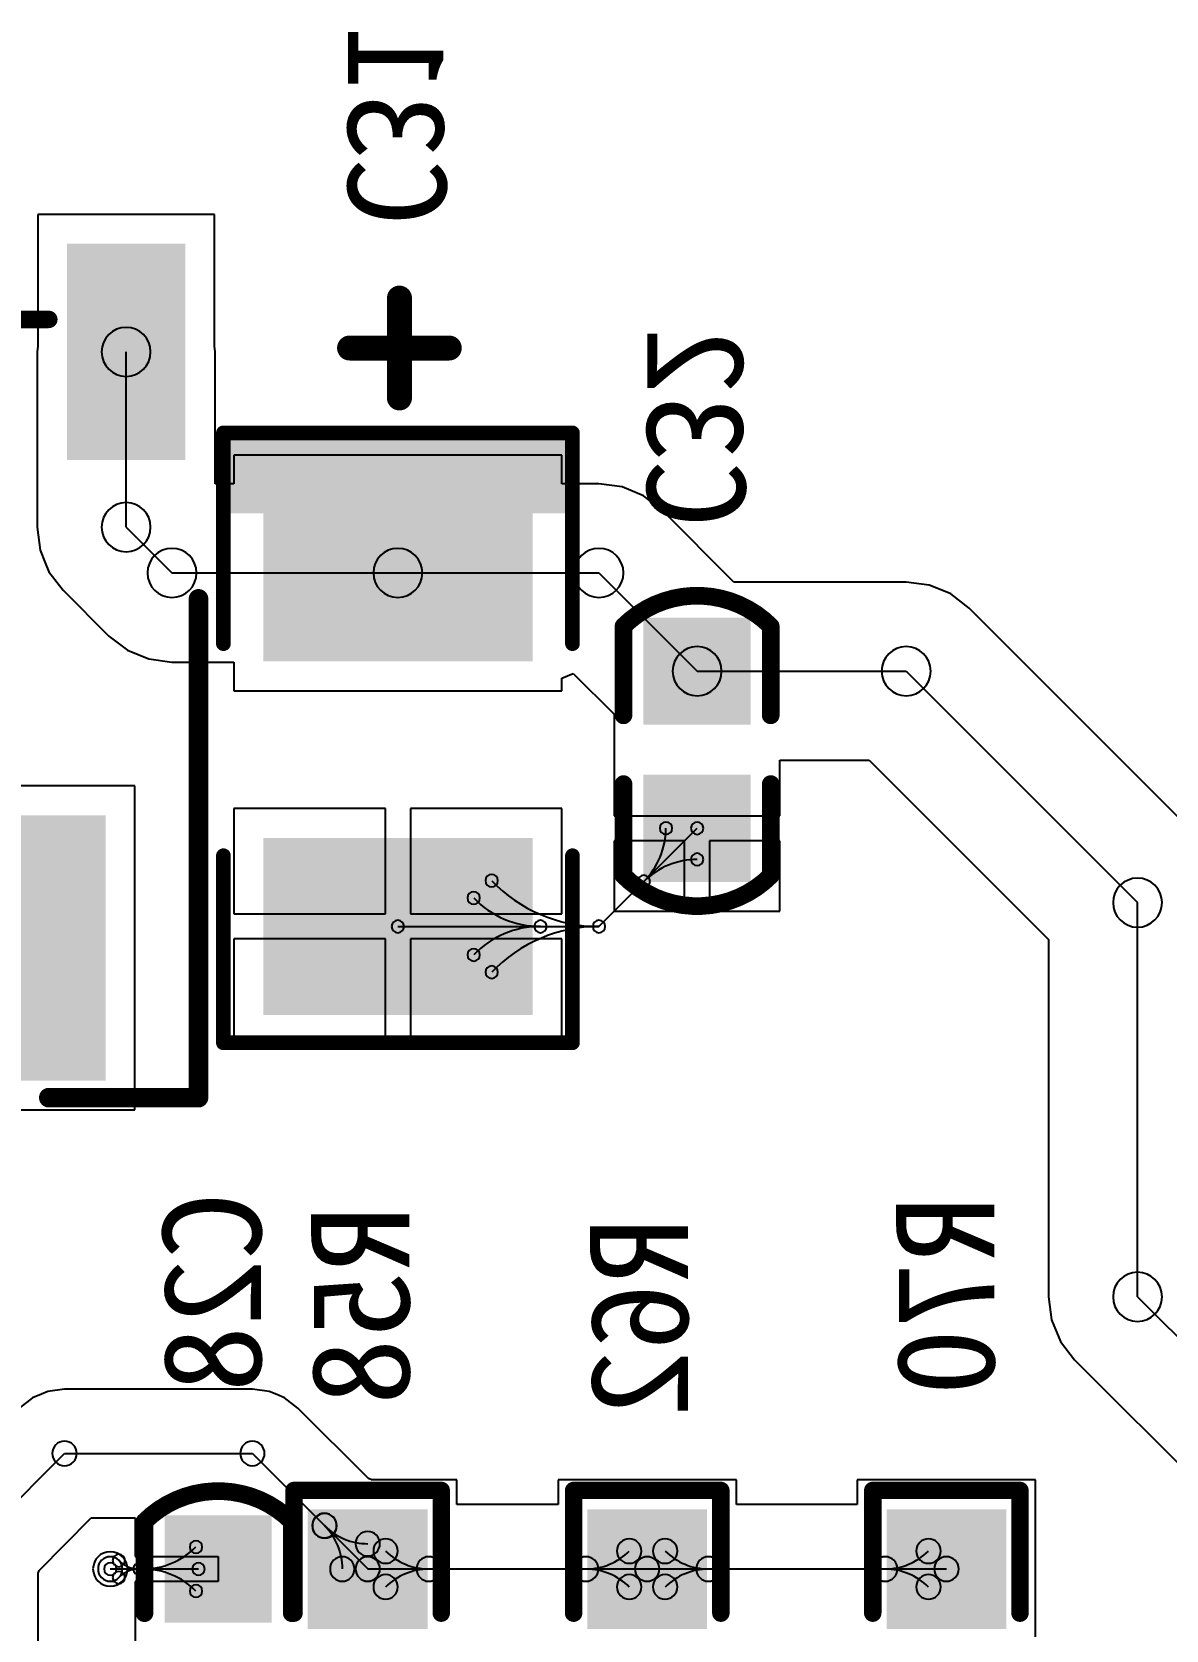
# Model space of a CAD drawing. Header units: inches. Extents: x 32166 to 66782, y 2386 to 7162.
# Drawn here: x 33255 to 33347.4, y 3422.2 to 3552.4 of the extents above; entities that cross this region are included whole.
import ezdxf

# ---------------------------------------------------------------- set-up
doc = ezdxf.new("R2010")
doc.units = ezdxf.units.IN
doc.header["$LTSCALE"] = 0.64311
doc.header["$MEASUREMENT"] = 0
for name, color, linetype in [('BOTTOMLAYER', 5, 'CONTINUOUS'), ('BOTTOMOVERLAY', 54, 'CONTINUOUS'), ('BOTTOMPASTE', 16, 'CONTINUOUS'), ('BOTTOMSOLDER', 6, 'CONTINUOUS'), ('MULTILAYER', 9, 'CONTINUOUS')]:
    doc.layers.add(name, color=color, linetype=linetype)
doc.styles.get("Standard").update_dxf_attribs({"font": 'txt', "width": 0.8})

msp = doc.modelspace()

# ---------------------------------------------------------------- linework, layer by layer
at = {"layer": 'BOTTOMLAYER'}
for p, q in [((33269.87, 3537.58), (33255.47, 3537.58)), ((33255.47, 3537.58), (33255.47, 3526.85)), ((33269.87, 3526.85), (33269.87, 3537.58)), ((33255.47, 3526.85), (33255.41, 3526.38)), ((33255.41, 3526.38), (33255.41, 3512.1)), ((33262.67, 3512.1), (33262.67, 3526.38)), ((33269.94, 3526.38), (33269.87, 3526.85)), ((33269.94, 3515.63), (33269.94, 3526.38)), ((33298.18, 3517.97), (33271.46, 3517.97)), ((33271.46, 3517.97), (33271.46, 3515.63)), ((33298.18, 3515.63), (33298.18, 3517.97)), ((33271.46, 3515.63), (33269.94, 3515.63)), ((33301.21, 3515.63), (33298.18, 3515.63)), ((33303.09, 3515.38), (33301.21, 3515.63)), ((33304.84, 3514.66), (33303.09, 3515.38)), ((33306.34, 3513.5), (33304.84, 3514.66)), ((33312.21, 3507.63), (33306.34, 3513.5)), ((33255.41, 3512.1), (33255.41, 3512.1)), ((33255.41, 3512.1), (33255.41, 3512.1)), ((33255.41, 3512.1), (33255.66, 3510.22)), ((33262.67, 3512.1), (33266.41, 3508.37)), ((33255.66, 3510.22), (33256.08, 3509.2)), ((33256.08, 3509.2), (33256.38, 3508.47)), ((33256.38, 3508.47), (33257.54, 3506.97)), ((33266.41, 3508.37), (33284.82, 3508.37)), ((33284.82, 3508.37), (33301.21, 3508.37)), ((33301.21, 3508.37), (33309.21, 3500.37)), ((33326.25, 3507.63), (33312.21, 3507.63)), ((33328.13, 3507.38), (33326.25, 3507.63)), ((33257.54, 3506.97), (33257.54, 3506.97)), ((33257.54, 3506.97), (33257.54, 3506.97)), ((33257.54, 3506.97), (33257.54, 3506.97)), ((33257.54, 3506.97), (33261.27, 3503.23)), ((33329.15, 3506.96), (33328.13, 3507.38)), ((33329.88, 3506.66), (33329.15, 3506.96)), ((33331.38, 3505.5), (33329.88, 3506.66)), ((33350.25, 3486.64), (33331.38, 3505.5)), ((33261.27, 3503.23), (33261.27, 3503.23)), ((33261.27, 3503.23), (33262.78, 3502.08)), ((33262.78, 3502.08), (33264.53, 3501.36)), ((33264.53, 3501.36), (33266.41, 3501.11)), ((33266.41, 3501.11), (33271.46, 3501.11)), ((33271.46, 3501.11), (33271.46, 3498.77)), ((33298.18, 3499.8), (33299.12, 3500.18)), ((33298.18, 3498.77), (33298.18, 3499.8)), ((33299.12, 3500.18), (33302.45, 3496.86)), ((33309.21, 3500.37), (33326.25, 3500.37)), ((33326.25, 3500.37), (33345.11, 3481.51)), ((33271.46, 3498.77), (33298.18, 3498.77)), ((33302.45, 3496.86), (33302.45, 3493.61)), ((33302.45, 3493.61), (33302.45, 3488.59)), ((33315.96, 3488.59), (33315.96, 3493.11)), ((33315.96, 3493.11), (33323.24, 3493.11)), ((33323.24, 3493.11), (33337.85, 3478.5)), ((33263.38, 3491.02), (33251.59, 3491.02)), ((33263.38, 3464.62), (33263.38, 3491.02)), ((33283.81, 3489.17), (33271.46, 3489.17)), ((33271.46, 3489.17), (33271.46, 3480.59)), ((33283.81, 3480.59), (33283.81, 3489.17)), ((33298.18, 3489.17), (33285.84, 3489.17)), ((33285.84, 3489.17), (33285.84, 3480.59)), ((33298.18, 3480.59), (33298.18, 3489.17)), ((33302.45, 3488.59), (33315.96, 3488.59)), ((33301.21, 3479.57), (33309.21, 3487.57)), ((33308.19, 3486.55), (33302.45, 3486.55)), ((33302.45, 3486.55), (33302.45, 3480.81)), ((33308.19, 3480.81), (33308.19, 3486.55)), ((33315.96, 3486.55), (33310.22, 3486.55)), ((33310.22, 3486.55), (33310.22, 3480.81)), ((33315.96, 3480.81), (33315.96, 3486.55)), ((33271.46, 3480.59), (33283.81, 3480.59)), ((33285.84, 3480.59), (33298.18, 3480.59)), ((33302.45, 3480.81), (33308.19, 3480.81)), ((33310.22, 3480.81), (33315.96, 3480.81)), ((33345.11, 3449.39), (33345.11, 3481.51)), ((33284.82, 3479.57), (33301.21, 3479.57)), ((33283.81, 3478.55), (33271.46, 3478.55)), ((33271.46, 3478.55), (33271.46, 3469.97)), ((33283.81, 3469.97), (33283.81, 3478.55)), ((33298.18, 3478.55), (33285.84, 3478.55)), ((33285.84, 3478.55), (33285.84, 3469.97)), ((33298.18, 3469.97), (33298.18, 3478.55)), ((33337.85, 3478.5), (33337.85, 3449.39)), ((33271.46, 3469.97), (33283.81, 3469.97)), ((33285.84, 3469.97), (33298.18, 3469.97)), ((33224.98, 3464.62), (33263.38, 3464.62)), ((33337.85, 3449.39), (33337.85, 3449.39)), ((33337.85, 3449.39), (33337.85, 3449.39)), ((33337.85, 3449.39), (33338.1, 3447.51)), ((33345.11, 3449.39), (33369.62, 3424.88)), ((33338.1, 3447.51), (33338.82, 3445.76)), ((33338.82, 3445.76), (33339.98, 3444.26)), ((33339.98, 3444.26), (33356.45, 3427.78)), ((33255.77, 3441.47), (33255.03, 3441.17)), ((33256.3, 3441.69), (33255.77, 3441.47)), ((33257.65, 3441.87), (33256.3, 3441.69)), ((33272.96, 3441.87), (33257.65, 3441.87)), ((33274.32, 3441.69), (33272.96, 3441.87)), ((33274.95, 3441.43), (33274.32, 3441.69)), ((33275.58, 3441.17), (33274.95, 3441.43)), ((33255.03, 3441.17), (33253.95, 3440.33)), ((33276.67, 3440.33), (33275.58, 3441.17)), ((33282.42, 3434.59), (33276.67, 3440.33)), ((33248.25, 3427.22), (33257.65, 3436.63)), ((33257.65, 3436.63), (33272.96, 3436.63)), ((33272.96, 3436.63), (33282.36, 3427.23)), ((33282.62, 3434.5), (33282.42, 3434.59)), ((33282.63, 3434.49), (33282.62, 3434.5)), ((33282.62, 3434.5), (33282.62, 3434.5)), ((33282.7, 3434.48), (33282.63, 3434.49)), ((33289.62, 3434.48), (33282.7, 3434.48)), ((33289.62, 3432.46), (33289.62, 3434.48)), ((33312.41, 3434.48), (33297.88, 3434.48)), ((33297.88, 3434.48), (33297.88, 3432.46)), ((33312.41, 3432.46), (33312.41, 3434.48)), ((33336.79, 3434.48), (33322.26, 3434.48)), ((33322.26, 3434.48), (33322.26, 3432.46)), ((33336.79, 3421.68), (33336.79, 3434.48)), ((33297.88, 3432.46), (33289.62, 3432.46)), ((33322.26, 3432.46), (33312.41, 3432.46)), ((33255.58, 3427.09), (33259.83, 3431.38)), ((33259.83, 3431.38), (33263.41, 3431.38)), ((33263.41, 3431.38), (33263.41, 3428.23)), ((33263.41, 3428.23), (33270.17, 3428.23)), ((33270.17, 3428.23), (33270.17, 3426.2)), ((33255.51, 3426.88), (33255.52, 3426.96)), ((33255.52, 3426.96), (33255.54, 3426.97)), ((33255.54, 3426.98), (33255.56, 3427.02)), ((33255.54, 3426.97), (33255.54, 3426.98)), ((33255.54, 3426.98), (33255.54, 3426.98)), ((33255.54, 3426.97), (33255.54, 3426.97)), ((33255.56, 3427.02), (33255.58, 3427.09)), ((33255.56, 3427.02), (33255.56, 3427.02)), ((33255.58, 3427.09), (33255.58, 3427.09)), ((33255.58, 3427.09), (33255.58, 3427.09)), ((33255.58, 3427.09), (33255.58, 3427.09)), ((33255.58, 3427.09), (33255.58, 3427.09)), ((33255.58, 3427.09), (33255.58, 3427.09)), ((33261.38, 3427.22), (33268.57, 3427.22)), ((33282.36, 3427.22), (33282.36, 3427.23)), ((33282.36, 3427.22), (33305.14, 3427.22)), ((33305.14, 3427.22), (33329.53, 3427.22)), ((33255.51, 3419.95), (33255.51, 3426.88)), ((33270.17, 3426.2), (33263.41, 3426.2)), ((33263.41, 3426.2), (33263.41, 3420.46))]:
    msp.add_line(p, q, dxfattribs=at)
for centre, radius, start, end in [((33262.67, 3526.38), 2, 0, 180), ((33262.67, 3526.38), 2, 180, 0), ((33262.67, 3512.1), 2, 0, 180), ((33262.67, 3512.1), 2, 0, 180), ((33262.67, 3512.1), 2, 180, 0), ((33262.67, 3512.1), 2, 180, 0), ((33266.41, 3508.37), 2, 0, 180), ((33266.41, 3508.37), 2, 0, 180), ((33284.82, 3508.37), 2, 0, 180), ((33284.82, 3508.37), 2, 0, 180), ((33301.21, 3508.37), 2, 0, 180), ((33301.21, 3508.37), 2, 0, 180), ((33266.41, 3508.37), 2, 180, 0), ((33266.41, 3508.37), 2, 180, 0), ((33284.82, 3508.37), 2, 180, 0), ((33284.82, 3508.37), 2, 180, 0), ((33301.21, 3508.37), 2, 180, 0), ((33301.21, 3508.37), 2, 180, 0), ((33309.21, 3500.37), 2, 0, 180), ((33309.21, 3500.37), 2, 0, 180), ((33326.25, 3500.37), 2, 0, 180), ((33326.25, 3500.37), 2, 0, 180), ((33309.21, 3500.37), 2, 180, 0), ((33309.21, 3500.37), 2, 180, 0), ((33326.25, 3500.37), 2, 180, 0), ((33326.25, 3500.37), 2, 180, 0), ((33306.67, 3487.57), 0.508, 0, 180), ((33309.21, 3487.57), 0.508, 0, 180), ((33300.53, 3487.57), 6.13, 315.0001, 0.0001), ((33306.67, 3487.57), 0.508, 180, 0), ((33309.21, 3487.57), 0.508, 180, 0), ((33309.21, 3485.03), 0.508, 0, 180), ((33309.21, 3478.9), 6.13, 89.9999, 134.9999), ((33309.21, 3485.03), 0.508, 180, 0), ((33292.47, 3483.3), 0.508, 0, 180), ((33292.47, 3483.3), 0.508, 180, 0), ((33301.21, 3491.68), 12.11, 223.803, 270), ((33304.87, 3483.23), 0.508, 0, 180), ((33304.87, 3483.23), 0.508, 0, 180), ((33304.87, 3483.23), 0.508, 180, 0), ((33304.87, 3483.23), 0.508, 180, 0), ((33345.11, 3481.51), 2, 0, 180), ((33345.11, 3481.51), 2, 0, 180), ((33291, 3481.89), 0.508, 0, 180), ((33291, 3481.89), 0.508, 180, 0), ((33296.44, 3487.11), 7.54, 223.803, 270), ((33345.11, 3481.51), 2, 180, 0), ((33345.11, 3481.51), 2, 180, 0), ((33284.82, 3479.57), 0.508, 0, 180), ((33284.82, 3479.57), 0.508, 180, 0), ((33296.44, 3472.03), 7.54, 90, 136.197), ((33301.21, 3467.46), 12.11, 90, 136.197), ((33296.44, 3479.57), 0.508, 0, 180), ((33296.44, 3479.57), 0.508, 0, 180), ((33296.44, 3479.57), 0.508, 180, 0), ((33296.44, 3479.57), 0.508, 180, 0), ((33301.21, 3479.57), 0.508, 0, 180), ((33301.21, 3479.57), 0.508, 0, 180), ((33301.21, 3479.57), 0.508, 0, 180), ((33301.21, 3479.57), 0.508, 0, 180), ((33301.21, 3479.57), 0.508, 180, 0), ((33301.21, 3479.57), 0.508, 180, 0), ((33301.21, 3479.57), 0.508, 180, 0), ((33301.21, 3479.57), 0.508, 180, 0), ((33291, 3477.25), 0.508, 0, 180), ((33291, 3477.25), 0.508, 180, 0), ((33292.47, 3475.84), 0.508, 0, 180), ((33292.47, 3475.84), 0.508, 180, 0), ((33345.11, 3449.39), 2, 0, 180), ((33345.11, 3449.39), 2, 0, 180), ((33345.11, 3449.39), 2, 180, 0), ((33345.11, 3449.39), 2, 180, 0), ((33257.65, 3436.63), 1, 0, 180), ((33257.65, 3436.63), 1, 0, 180), ((33272.96, 3436.63), 1, 0, 180), ((33272.96, 3436.63), 1, 0, 180), ((33257.65, 3436.63), 1, 180, 0), ((33257.65, 3436.63), 1, 180, 0), ((33272.96, 3436.63), 1, 180, 0), ((33272.96, 3436.63), 1, 180, 0), ((33278.83, 3430.76), 1, 0, 180), ((33278.85, 3430.73), 1, 0, 180), ((33268.37, 3429.01), 0.508, 0, 180), ((33278.83, 3430.76), 1, 180, 0), ((33278.85, 3430.73), 1, 180, 0), ((33275.29, 3427.22), 5.01, 360, 45), ((33282.36, 3434.24), 4.96, 224.9998, 269.9998), ((33282.36, 3429.28), 1, 0, 180), ((33283.82, 3428.68), 1, 0, 180), ((33303.68, 3428.68), 1, 0, 180), ((33306.6, 3428.68), 1, 0, 180), ((33328.07, 3428.68), 1, 0, 180), ((33261.38, 3427.22), 1, 0, 180), ((33262.08, 3427.91), 0.508, 0, 180), ((33264.03, 3433.35), 6.13, 269.9999, 314.9999), ((33268.37, 3429.01), 0.508, 180, 0), ((33280.29, 3427.22), 1, 0, 180), ((33282.36, 3429.28), 1, 180, 0), ((33282.36, 3427.23), 1, 0, 180), ((33282.36, 3427.23), 1, 0, 180), ((33282.36, 3427.22), 1, 0, 180), ((33282.36, 3427.22), 1, 0, 180), ((33283.82, 3428.68), 1, 180, 0), ((33287.34, 3432.2), 4.98, 225.0002, 270.0002), ((33287.34, 3427.22), 1, 0, 180), ((33287.34, 3427.22), 1, 0, 180), ((33300.16, 3427.22), 1, 0, 180), ((33300.16, 3427.22), 1, 0, 180), ((33300.16, 3432.2), 4.98, 269.9998, 314.9998), ((33303.68, 3428.68), 1, 180, 0), ((33305.14, 3427.22), 1, 0, 180), ((33305.14, 3427.22), 1, 0, 180), ((33306.6, 3428.68), 1, 180, 0), ((33310.13, 3432.2), 4.98, 225.0002, 270.0002), ((33310.13, 3427.22), 1, 0, 180), ((33310.13, 3427.22), 1, 0, 180), ((33324.54, 3427.22), 1, 0, 180), ((33324.54, 3427.22), 1, 0, 180), ((33324.54, 3432.2), 4.98, 269.9998, 314.9998), ((33328.07, 3428.68), 1, 180, 0), ((33329.53, 3427.22), 1, 0, 180), ((33261.38, 3427.22), 1, 180, 0), ((33261.38, 3427.22), 0.508, 0, 180), ((33261.38, 3427.22), 0.508, 180, 0), ((33262.08, 3427.91), 0.508, 180, 0), ((33262.08, 3426.52), 0.508, 0, 180), ((33263.76, 3429.59), 2.38, 224.9996, 269.9996), ((33263.76, 3424.84), 2.38, 90.0004, 135.0004), ((33263.76, 3427.22), 0.508, 0, 180), ((33263.76, 3427.22), 0.508, 0, 180), ((33263.76, 3427.22), 0.508, 180, 0), ((33263.76, 3427.22), 0.508, 180, 0), ((33264.03, 3427.22), 0.508, 0, 180), ((33264.03, 3427.22), 0.508, 0, 180), ((33264.03, 3427.22), 0.508, 180, 0), ((33264.03, 3427.22), 0.508, 180, 0), ((33264.03, 3421.09), 6.13, 45.0001, 90.0001), ((33268.57, 3427.22), 0.508, 0, 180), ((33268.57, 3427.22), 0.508, 180, 0), ((33280.29, 3427.22), 1, 180, 0), ((33282.36, 3427.23), 1, 180, 0), ((33282.36, 3427.23), 1, 180, 0), ((33282.36, 3427.22), 1, 180, 0), ((33282.36, 3427.22), 1, 180, 0), ((33287.34, 3422.23), 4.98, 89.9998, 134.9998), ((33287.34, 3427.22), 1, 180, 0), ((33287.34, 3427.22), 1, 180, 0), ((33300.16, 3427.22), 1, 180, 0), ((33300.16, 3427.22), 1, 180, 0), ((33300.16, 3422.23), 4.98, 45.0002, 90.0002), ((33305.14, 3427.22), 1, 180, 0), ((33305.14, 3427.22), 1, 180, 0), ((33310.13, 3422.23), 4.98, 89.9998, 134.9998), ((33310.13, 3427.22), 1, 180, 0), ((33310.13, 3427.22), 1, 180, 0), ((33324.54, 3427.22), 1, 180, 0), ((33324.54, 3427.22), 1, 180, 0), ((33324.54, 3422.23), 4.98, 45.0002, 90.0002), ((33329.53, 3427.22), 1, 180, 0), ((33262.08, 3426.52), 0.508, 180, 0), ((33268.37, 3425.42), 0.508, 0, 180), ((33283.82, 3425.76), 1, 0, 180), ((33283.82, 3425.76), 1, 180, 0), ((33303.68, 3425.76), 1, 0, 180), ((33303.68, 3425.76), 1, 180, 0), ((33306.6, 3425.76), 1, 0, 180), ((33306.6, 3425.76), 1, 180, 0), ((33328.07, 3425.76), 1, 0, 180), ((33328.07, 3425.76), 1, 180, 0), ((33268.37, 3425.42), 0.508, 180, 0)]:
    msp.add_arc(centre, radius, start, end, dxfattribs=at)
for points in [[(33266.67, 3518.38), (33266.67, 3534.38), (33258.67, 3518.38), (33258.67, 3534.38)], [(33274.66, 3514.77), (33274.66, 3501.97), (33294.98, 3514.77), (33294.98, 3501.97)], [(33305.65, 3503.93), (33305.65, 3496.81), (33312.76, 3503.93), (33312.76, 3496.81)], [(33305.65, 3491.13), (33305.65, 3484.01), (33312.76, 3491.13), (33312.76, 3484.01)], [(33260.18, 3467.82), (33260.18, 3487.82), (33228.18, 3467.82), (33228.18, 3487.82)], [(33274.66, 3485.97), (33274.66, 3473.17), (33294.98, 3485.97), (33294.98, 3473.17)], [(33278.29, 3431.28), (33278.29, 3423.15), (33286.42, 3431.28), (33286.42, 3423.15)], [(33301.08, 3431.28), (33301.08, 3423.15), (33309.21, 3431.28), (33309.21, 3423.15)], [(33325.46, 3431.28), (33325.46, 3423.15), (33333.59, 3431.28), (33333.59, 3423.15)], [(33273.72, 3423.66), (33273.72, 3430.77), (33266.61, 3423.66), (33266.61, 3430.77)]]:
    msp.add_solid(points, dxfattribs=at)
at = {"layer": 'BOTTOMOVERLAY'}
for points, const_width in [([(33284.95, 3530.76), (33284.95, 3522.63)], 2.03), ([(33252.31, 3529.02), (33256.37, 3529.02)], 1.42), ([(33280.88, 3526.69), (33289.01, 3526.69)], 2.03), ([(33270.6, 3502.61), (33270.6, 3519.78)], 1.2), ([(33270.6, 3519.78), (33299.05, 3519.78)], 1.2), ([(33299.05, 3502.61), (33299.05, 3519.78)], 1.2), ([(33268.57, 3465.62), (33268.57, 3506.26)], 1.6), ([(33303.21, 3496.77), (33303.21, 3504.03)], 1.44), ([(33315.21, 3496.77), (33315.21, 3504.03)], 1.44), ([(33303.21, 3483.71), (33303.21, 3491.17)], 1.44), ([(33315.21, 3483.71), (33315.21, 3491.17)], 1.44), ([(33270.6, 3470.09), (33270.6, 3485.33)], 1.2), ([(33299.05, 3470.09), (33299.05, 3485.33)], 1.2), ([(33270.6, 3470.09), (33299.05, 3470.09)], 1.2), ([(33256.37, 3465.62), (33268.57, 3465.62)], 1.6), ([(33276.36, 3433.62), (33288.36, 3433.62)], 1.42), ([(33276.36, 3423.62), (33276.36, 3433.62)], 1.42), ([(33288.36, 3423.62), (33288.36, 3433.62)], 1.42), ([(33299.14, 3433.62), (33311.14, 3433.62)], 1.42), ([(33299.14, 3423.62), (33299.14, 3433.62)], 1.42), ([(33311.14, 3423.62), (33311.14, 3433.62)], 1.42), ([(33323.53, 3423.62), (33323.53, 3433.62)], 1.42), ([(33323.53, 3433.62), (33335.53, 3433.62)], 1.42), ([(33335.53, 3423.62), (33335.53, 3433.62)], 1.42), ([(33264.17, 3423.62), (33264.17, 3431.08)], 1.44), ([(33276.17, 3423.62), (33276.17, 3431.08)], 1.44)]:
    msp.add_lwpolyline(points, dxfattribs=dict(at, const_width=const_width))
for points, const_width in [([(33284.95, 3530.25, 1), (33284.95, 3531.27, 1)], 1.02), ([(33256.37, 3529.38, 1), (33256.37, 3528.67, 1)], 0.711), ([(33280.88, 3526.19, 1), (33280.88, 3527.2, 1)], 1.02), ([(33289.01, 3526.19, 1), (33289.01, 3527.2, 1)], 1.02), ([(33284.95, 3522.12, 1), (33284.95, 3523.14, 1)], 1.02), ([(33270.6, 3519.48, 1), (33270.6, 3520.08, 1)], 0.6), ([(33270.6, 3519.48, 1), (33270.6, 3520.08, 1)], 0.6), ([(33299.05, 3519.48, 1), (33299.05, 3520.08, 1)], 0.6), ([(33299.05, 3519.48, 1), (33299.05, 3520.08, 1)], 0.6), ([(33268.57, 3506.66, 1), (33268.57, 3505.86, 1)], 0.8), ([(33302.85, 3504.03, 1), (33303.57, 3504.03, 1)], 0.72), ([(33302.85, 3504.03, 1), (33303.57, 3504.03, 1)], 0.72), ([(33314.85, 3504.03, 1), (33315.57, 3504.03, 1)], 0.72), ([(33314.85, 3504.03, 1), (33315.57, 3504.03, 1)], 0.72), ([(33270.6, 3502.31, 1), (33270.6, 3502.91, 1)], 0.6), ([(33299.05, 3502.31, 1), (33299.05, 3502.91, 1)], 0.6), ([(33302.85, 3496.77, 1), (33303.57, 3496.77, 1)], 0.72), ([(33314.85, 3496.77, 1), (33315.57, 3496.77, 1)], 0.72), ([(33302.85, 3491.17, 1), (33303.57, 3491.17, 1)], 0.72), ([(33314.85, 3491.17, 1), (33315.57, 3491.17, 1)], 0.72), ([(33270.6, 3485.03, 1), (33270.6, 3485.63, 1)], 0.6), ([(33299.05, 3485.03, 1), (33299.05, 3485.63, 1)], 0.6), ([(33302.85, 3483.71, 1), (33303.57, 3483.71, 1)], 0.72), ([(33302.85, 3483.71, 1), (33303.57, 3483.71, 1)], 0.72), ([(33314.85, 3483.71, 1), (33315.57, 3483.71, 1)], 0.72), ([(33314.85, 3483.71, 1), (33315.57, 3483.71, 1)], 0.72), ([(33270.6, 3469.79, 1), (33270.6, 3470.39, 1)], 0.6), ([(33270.6, 3469.79, 1), (33270.6, 3470.39, 1)], 0.6), ([(33299.05, 3469.79, 1), (33299.05, 3470.39, 1)], 0.6), ([(33299.05, 3469.79, 1), (33299.05, 3470.39, 1)], 0.6), ([(33256.37, 3466.02, 1), (33256.37, 3465.22, 1)], 0.8), ([(33268.57, 3466.02, 1), (33268.57, 3465.22, 1)], 0.8), ([(33268.57, 3466.02, 1), (33268.57, 3465.22, 1)], 0.8), ([(33276, 3433.62, 1), (33276.71, 3433.62, 1)], 0.711), ([(33276, 3433.62, 1), (33276.71, 3433.62, 1)], 0.711), ([(33288, 3433.62, 1), (33288.71, 3433.62, 1)], 0.711), ([(33288, 3433.62, 1), (33288.71, 3433.62, 1)], 0.711), ([(33298.79, 3433.62, 1), (33299.5, 3433.62, 1)], 0.711), ([(33298.79, 3433.62, 1), (33299.5, 3433.62, 1)], 0.711), ([(33310.79, 3433.62, 1), (33311.5, 3433.62, 1)], 0.711), ([(33310.79, 3433.62, 1), (33311.5, 3433.62, 1)], 0.711), ([(33323.17, 3433.62, 1), (33323.88, 3433.62, 1)], 0.711), ([(33323.17, 3433.62, 1), (33323.88, 3433.62, 1)], 0.711), ([(33335.17, 3433.62, 1), (33335.88, 3433.62, 1)], 0.711), ([(33335.17, 3433.62, 1), (33335.88, 3433.62, 1)], 0.711), ([(33264.53, 3431.08, 1), (33263.81, 3431.08, 1)], 0.72), ([(33264.53, 3431.08, 1), (33263.81, 3431.08, 1)], 0.72), ([(33276.53, 3431.08, 1), (33275.81, 3431.08, 1)], 0.72), ([(33276.53, 3431.08, 1), (33275.81, 3431.08, 1)], 0.72), ([(33264.53, 3423.62, 1), (33263.81, 3423.62, 1)], 0.72), ([(33276.53, 3423.62, 1), (33275.81, 3423.62, 1)], 0.72), ([(33276, 3423.62, 1), (33276.71, 3423.62, 1)], 0.711), ([(33288, 3423.62, 1), (33288.71, 3423.62, 1)], 0.711), ([(33298.79, 3423.62, 1), (33299.5, 3423.62, 1)], 0.711), ([(33310.79, 3423.62, 1), (33311.5, 3423.62, 1)], 0.711), ([(33323.17, 3423.62, 1), (33323.88, 3423.62, 1)], 0.711), ([(33335.17, 3423.62, 1), (33335.88, 3423.62, 1)], 0.711)]:
    msp.add_lwpolyline(points, format="xyb", close=True, dxfattribs=dict(at, const_width=const_width))
at = {"layer": 'BOTTOMOVERLAY', "const_width": 1.44}
for points in [[(33303.21, 3504.03, -0.414214), (33315.21, 3504.03)], [(33315.21, 3483.71, -0.414214), (33303.21, 3483.71)], [(33264.17, 3431.08, -0.414214), (33276.17, 3431.08)]]:
    msp.add_lwpolyline(points, format="xyb", dxfattribs=at)
at = {"layer": 'BOTTOMOVERLAY'}
msp.add_solid([(33299.04, 3513.22), (33299.04, 3519.93), (33270.93, 3513.22), (33270.93, 3519.93)], dxfattribs=at)
at = {"layer": 'BOTTOMPASTE'}
for points in [[(33266.67, 3518.38), (33266.67, 3534.38), (33258.67, 3518.38), (33258.67, 3534.38)], [(33274.66, 3514.77), (33274.66, 3501.97), (33294.98, 3514.77), (33294.98, 3501.97)], [(33305.65, 3503.93), (33305.65, 3496.81), (33312.76, 3503.93), (33312.76, 3496.81)], [(33305.65, 3491.13), (33305.65, 3484.01), (33312.76, 3491.13), (33312.76, 3484.01)], [(33260.18, 3467.82), (33260.18, 3487.82), (33228.18, 3467.82), (33228.18, 3487.82)], [(33274.66, 3485.97), (33274.66, 3473.17), (33294.98, 3485.97), (33294.98, 3473.17)], [(33278.29, 3431.28), (33278.29, 3423.15), (33286.42, 3431.28), (33286.42, 3423.15)], [(33301.08, 3431.28), (33301.08, 3423.15), (33309.21, 3431.28), (33309.21, 3423.15)], [(33325.46, 3431.28), (33325.46, 3423.15), (33333.59, 3431.28), (33333.59, 3423.15)], [(33273.72, 3423.66), (33273.72, 3430.77), (33266.61, 3423.66), (33266.61, 3430.77)]]:
    msp.add_solid(points, dxfattribs=at)
at = {"layer": 'BOTTOMSOLDER'}
for start, end in [(0, 180), (180, 0)]:
    msp.add_arc((33261.38, 3427.22), 1.41, start, end, dxfattribs=at)
for points in [[(33267.49, 3517.57), (33267.49, 3535.19), (33257.86, 3517.57), (33257.86, 3535.19)], [(33273.85, 3515.58), (33273.85, 3501.16), (33295.8, 3515.58), (33295.8, 3501.16)], [(33304.84, 3504.74), (33304.84, 3496), (33313.58, 3504.74), (33313.58, 3496)], [(33304.84, 3491.94), (33304.84, 3483.2), (33313.58, 3491.94), (33313.58, 3483.2)], [(33261, 3467), (33261, 3488.63), (33227.37, 3467), (33227.37, 3488.63)], [(33273.85, 3486.78), (33273.85, 3472.36), (33295.8, 3486.78), (33295.8, 3472.36)], [(33277.48, 3432.09), (33277.48, 3422.34), (33287.24, 3432.09), (33287.24, 3422.34)], [(33300.27, 3432.09), (33300.27, 3422.34), (33310.02, 3432.09), (33310.02, 3422.34)], [(33324.65, 3432.09), (33324.65, 3422.34), (33334.4, 3432.09), (33334.4, 3422.34)], [(33274.54, 3422.85), (33274.54, 3431.59), (33265.8, 3422.85), (33265.8, 3431.59)]]:
    msp.add_solid(points, dxfattribs=at)
at = {"layer": 'MULTILAYER'}
for start, end in [(0, 180), (180, 0)]:
    msp.add_arc((33261.38, 3427.22), 1, start, end, dxfattribs=at)

# ---------------------------------------------------------------- texts
at = {"layer": 'BOTTOMOVERLAY', "text_generation_flag": 2}
for s, rotation, p in [('C31', 270, (33280.76, 3536.64)), ('C32', 270, (33305.14, 3512.05)), ('C28', 90, (33273.67, 3457.91)), ('R70', 90, (33333.43, 3457.67)), ('R58', 90, (33285.75, 3456.87)), ('R62', 90, (33308.47, 3455.91))]:
    msp.add_text(s, height=8, rotation=rotation, dxfattribs=at).set_placement(p)

doc.saveas('drawing.dxf')
